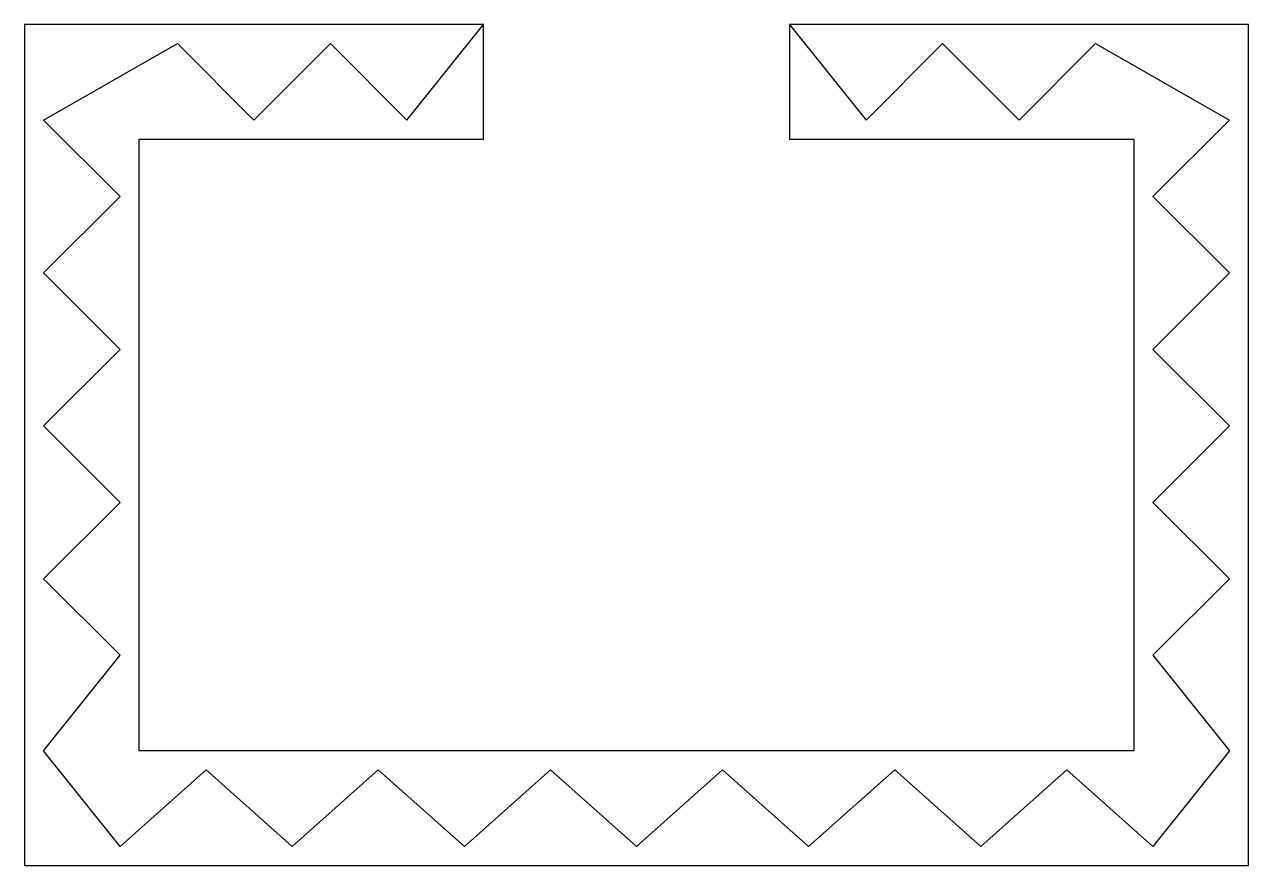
# Model space of a CAD drawing. Header units: millimetres. Extents: x -1000 to 600, y -1100 to 0.
import ezdxf

# ---------------------------------------------------------------- set-up
doc = ezdxf.new("R2010")
doc.units = ezdxf.units.MM

msp = doc.modelspace()

# ---------------------------------------------------------------- linework, layer by layer
at = {"color": 7, "linetype": 'Continuous'}
for p, q in [((-400, 0), (-1000, 0)), ((-1000, 0), (-1000, -1100)), ((-500, -125), (-400, 0)), ((-400, -150), (-400, 0)), ((0, 0), (0, -150)), ((600, 0), (0, 0)), ((0, 0), (100, -125)), ((600, -1100), (600, 0)), ((-975, -125), (-800, -25)), ((-800, -25), (-700, -125)), ((-700, -125), (-600, -25)), ((-600, -25), (-500, -125)), ((100, -125), (200, -25)), ((200, -25), (300, -125)), ((300, -125), (400, -25)), ((400, -25), (575, -125)), ((-875, -225), (-975, -125)), ((575, -125), (475, -225)), ((-850, -950), (-850, -150)), ((-850, -150), (-400, -150)), ((0, -150), (450, -150)), ((450, -150), (450, -950)), ((-975, -325), (-875, -225)), ((475, -225), (575, -325)), ((-875, -425), (-975, -325)), ((575, -325), (475, -425)), ((-975, -525), (-875, -425)), ((475, -425), (575, -525)), ((-875, -625), (-975, -525)), ((575, -525), (475, -625)), ((-975, -725), (-875, -625)), ((475, -625), (575, -725)), ((-875, -825), (-975, -725)), ((575, -725), (475, -825)), ((-975, -950), (-875, -825)), ((475, -825), (575, -950)), ((-875, -1075), (-975, -950)), ((450, -950), (-850, -950)), ((575, -950), (475, -1075)), ((-762.5, -975), (-875, -1075)), ((-650, -1075), (-762.5, -975)), ((-537.5, -975), (-650, -1075)), ((-425, -1075), (-537.5, -975)), ((-312.5, -975), (-425, -1075)), ((-200, -1075), (-312.5, -975)), ((-87.5, -975), (-200, -1075)), ((25, -1075), (-87.5, -975)), ((137.5, -975), (25, -1075)), ((250, -1075), (137.5, -975)), ((362.5, -975), (250, -1075)), ((475, -1075), (362.5, -975)), ((-1000, -1100), (600, -1100))]:
    msp.add_line(p, q, dxfattribs=at)

doc.saveas('drawing.dxf')
